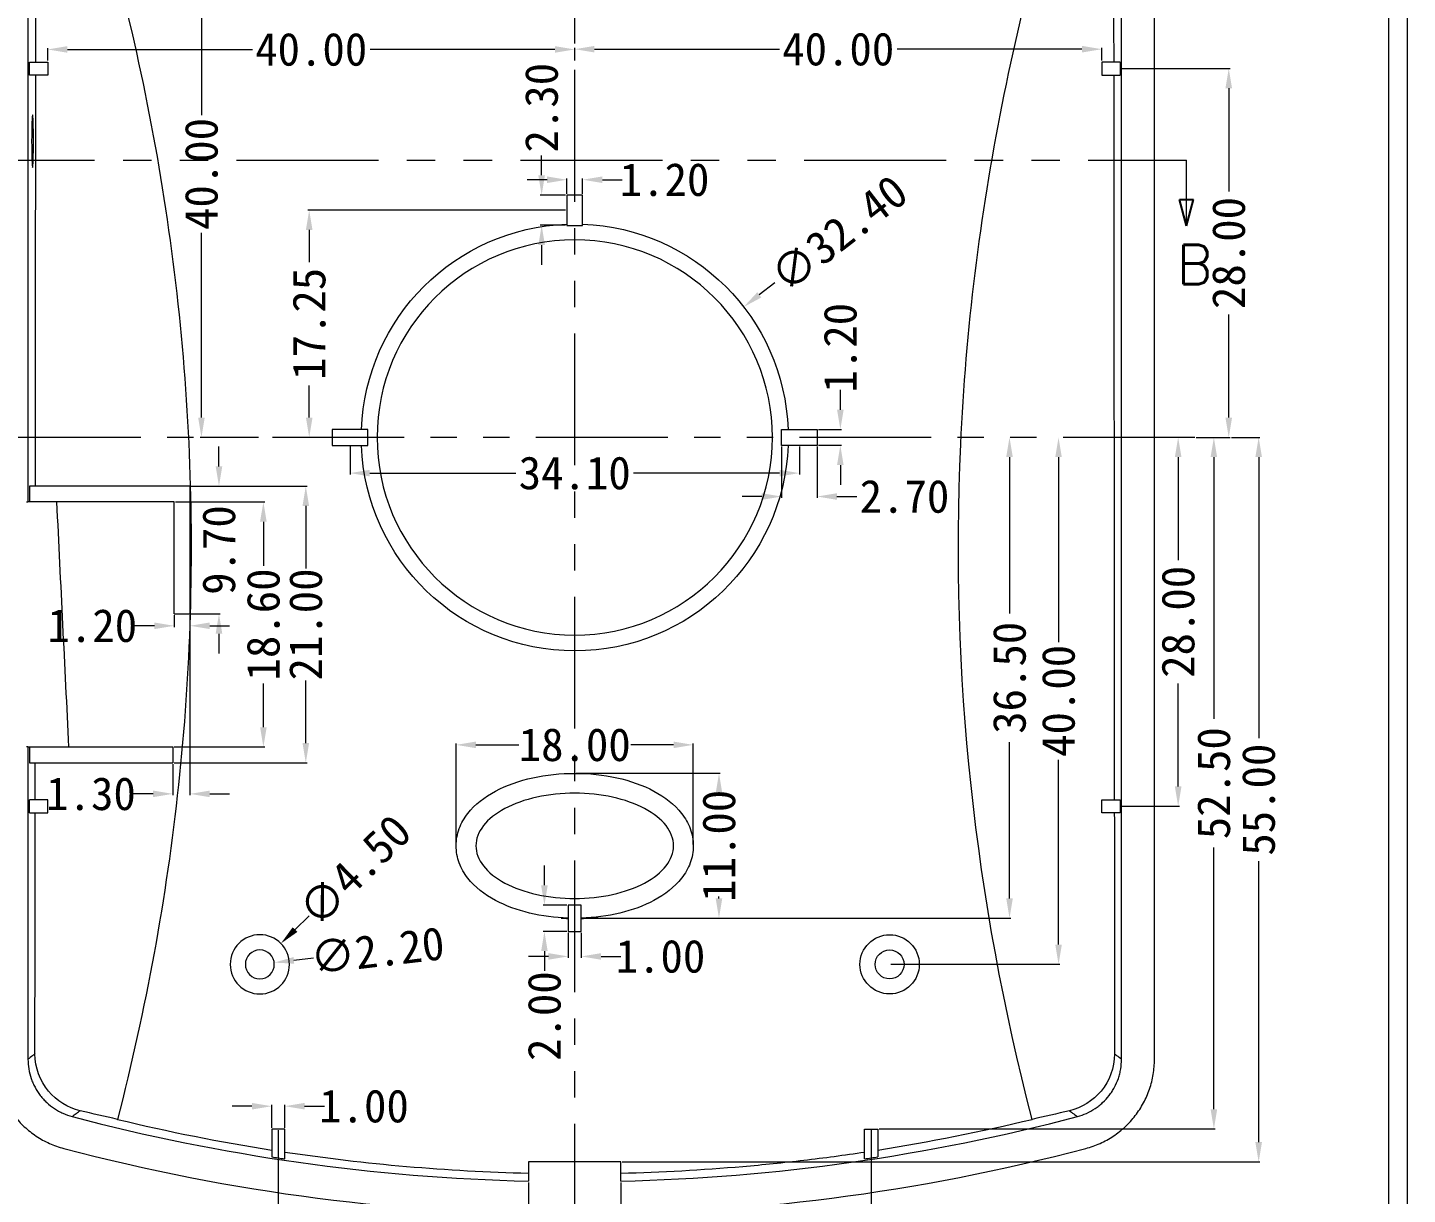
# Model space of a CAD drawing. Extents: x 25 to 585, y 188 to 465.
# Drawn here: x 216.7 to 321.4, y 233.9 to 322.5 of the extents above; entities that cross this region are included whole.
import ezdxf

# ---------------------------------------------------------------- set-up
doc = ezdxf.new("R2010")
doc.units = 0
doc.header["$MEASUREMENT"] = 0
doc.linetypes.add('PHANTOM', pattern=[2.5, 1.25, -0.25, 0.25, -0.25, 0.25, -0.25])
doc.layers.add('10', color=7, linetype='Continuous')
doc.layers.add('TOP', color=7, linetype='Continuous')
doc.styles.add('blockfont', font='simplex.shx', dxfattribs={"bigfont": 'bigfont'})
doc.dimstyles.new('1', dxfattribs={"dimtxt": 2.5, "dimasz": 1.5, "dimexe": 0.1, "dimexo": 0.1, "dimgap": 0.09, "dimtad": 0, "dimzin": 0, "dimdsep": 46, "dimtxsty": 'Standard', "dimcen": 0, "dimclrd": 4, "dimclre": 4, "dimclrt": 3, "dimadec": 1, "dimazin": 0, "dimtfac": 1, "dimtofl": 0, "dimtmove": 0, "dimatfit": 3, "dimfxl": 0.18, "dimtolj": 1, "dimtzin": 0, "dimlwd": 9, "dimlwe": 9, "dimarcsym": 0})

# ---------------------------------------------------------------- blocks, each defined once
blk = doc.blocks.new('ASSORTED_DRAFT3')
at = {"color": 13}
for p, q in [((343.1, 307.42, 343.1), (342.57, 309.42)), ((342.57, 309.42), (343.64, 309.42)), ((343.1, 307.42, 343.1), (343.64, 309.42))]:
    blk.add_line(p, q, dxfattribs=at)
blk = doc.blocks.new('*D80')
at = {"color": 4, "linetype": 'Continuous', "lineweight": 9}
for p, q in [((254.7, 234.81), (254.7, 230.33)), ((261.7, 234.81), (261.7, 230.33)), ((253.2, 230.43), (251.7, 230.43)), ((263.2, 230.43), (264.7, 230.43))]:
    blk.add_line(p, q, dxfattribs=at)
for points in [[(253.2, 230.68), (253.2, 230.18), (254.7, 230.43)], [(263.2, 230.68), (263.2, 230.18), (261.7, 230.43)]]:
    blk.add_solid(points, dxfattribs=at)
at = {"layer": 'Defpoints', "color": 0, "linetype": 'Continuous', "lineweight": 9}
for p in [(254.7, 234.91), (261.7, 234.91), (261.7, 230.43)]:
    blk.add_point(p, dxfattribs=at)
at = {"color": 3, "linetype": 'Continuous', "lineweight": 9, "insert": (258.2, 230.43), "char_height": 2.5, "attachment_point": 5}
blk.add_mtext('\\A1;7.00', dxfattribs=at)
blk = doc.blocks.new('*D81')
at = {"color": 4, "linetype": 'Continuous', "lineweight": 9}
for p, q in [((235.7, 238.77), (235.7, 227)), ((280.7, 238.77), (280.7, 227)), ((237.2, 227.1), (253.53, 227.1)), ((279.2, 227.1), (262.88, 227.1))]:
    blk.add_line(p, q, dxfattribs=at)
for points in [[(237.2, 227.35), (237.2, 226.85), (235.7, 227.1)], [(279.2, 227.35), (279.2, 226.85), (280.7, 227.1)]]:
    blk.add_solid(points, dxfattribs=at)
at = {"layer": 'Defpoints', "color": 0, "linetype": 'Continuous', "lineweight": 9}
for p in [(235.7, 238.87), (280.7, 238.87), (280.7, 227.1)]:
    blk.add_point(p, dxfattribs=at)
at = {"color": 3, "linetype": 'Continuous', "lineweight": 9, "insert": (258.2, 227.1), "char_height": 2.5, "attachment_point": 5}
blk.add_mtext('\\A1;45.00', dxfattribs=at)
blk = doc.blocks.new('*D82')
at = {"color": 4, "linetype": 'Continuous', "lineweight": 9}
for p, q in [((257.7, 253.77), (257.7, 251.87)), ((258.7, 253.77), (258.7, 251.87)), ((256.2, 251.97), (254.7, 251.97)), ((260.2, 251.97), (261.7, 251.97))]:
    blk.add_line(p, q, dxfattribs=at)
for points in [[(256.2, 252.22), (256.2, 251.72), (257.7, 251.97)], [(260.2, 252.22), (260.2, 251.72), (258.7, 251.97)]]:
    blk.add_solid(points, dxfattribs=at)
at = {"layer": 'Defpoints', "color": 0, "linetype": 'Continuous', "lineweight": 9}
for p in [(257.7, 253.87), (258.7, 253.87), (258.7, 251.97)]:
    blk.add_point(p, dxfattribs=at)
at = {"color": 3, "linetype": 'Continuous', "lineweight": 9, "insert": (264.71, 251.97), "char_height": 2.5, "attachment_point": 5}
blk.add_mtext('\\A1;1.00', dxfattribs=at)
blk = doc.blocks.new('*D83')
at = {"color": 4, "linetype": 'Continuous', "lineweight": 9}
for p, q in [((241.15, 290.67), (241.15, 288.56)), ((275.25, 290.67), (275.25, 288.56)), ((242.65, 288.66), (253.74, 288.66)), ((273.75, 288.66), (262.67, 288.66))]:
    blk.add_line(p, q, dxfattribs=at)
for points in [[(242.65, 288.91), (242.65, 288.41), (241.15, 288.66)], [(273.75, 288.91), (273.75, 288.41), (275.25, 288.66)]]:
    blk.add_solid(points, dxfattribs=at)
at = {"layer": 'Defpoints', "color": 0, "linetype": 'Continuous', "lineweight": 9}
for p in [(241.15, 290.77), (275.25, 290.77), (241.15, 288.66)]:
    blk.add_point(p, dxfattribs=at)
at = {"color": 3, "linetype": 'Continuous', "lineweight": 9, "insert": (258.2, 288.66), "char_height": 2.5, "attachment_point": 5}
blk.add_mtext('\\A1;34.10', dxfattribs=at)
blk = doc.blocks.new('*D84')
at = {"color": 4, "linetype": 'Continuous', "lineweight": 9}
for p, q in [((278.36, 293.47), (278.36, 294.97)), ((276.7, 291.97), (278.46, 291.97)), ((276.7, 290.77), (278.46, 290.77)), ((278.36, 289.27), (278.36, 287.77))]:
    blk.add_line(p, q, dxfattribs=at)
for points in [[(278.11, 293.47), (278.61, 293.47), (278.36, 291.97)], [(278.11, 289.27), (278.61, 289.27), (278.36, 290.77)]]:
    blk.add_solid(points, dxfattribs=at)
at = {"layer": 'Defpoints', "color": 0, "linetype": 'Continuous', "lineweight": 9}
for p in [(276.6, 291.97), (278.36, 291.97), (276.6, 290.77)]:
    blk.add_point(p, dxfattribs=at)
at = {"color": 3, "linetype": 'Continuous', "lineweight": 9, "insert": (278.36, 298.18), "char_height": 2.5, "attachment_point": 5, "rotation": 90}
blk.add_mtext('\\A1;1.20', dxfattribs=at)
blk = doc.blocks.new('*D85')
at = {"color": 4, "linetype": 'Continuous', "lineweight": 9}
for p, q in [((273.9, 290.67), (273.9, 286.78)), ((276.6, 290.67), (276.6, 286.78)), ((272.4, 286.88), (270.9, 286.88)), ((278.1, 286.88), (279.6, 286.88))]:
    blk.add_line(p, q, dxfattribs=at)
for points in [[(272.4, 287.13), (272.4, 286.63), (273.9, 286.88)], [(278.1, 287.13), (278.1, 286.63), (276.6, 286.88)]]:
    blk.add_solid(points, dxfattribs=at)
at = {"layer": 'Defpoints', "color": 0, "linetype": 'Continuous', "lineweight": 9}
for p in [(273.9, 290.77), (276.6, 290.77), (276.6, 286.88)]:
    blk.add_point(p, dxfattribs=at)
at = {"color": 3, "linetype": 'Continuous', "lineweight": 9, "insert": (283.23, 286.88), "char_height": 2.5, "attachment_point": 5}
blk.add_mtext('\\A1;2.70', dxfattribs=at)
blk = doc.blocks.new('*D89')
at = {"color": 4, "linetype": 'Continuous', "lineweight": 9}
for p, q in [((218.2, 319.97), (218.2, 320.92)), ((219.7, 320.82), (233.74, 320.82)), ((256.7, 320.82), (242.67, 320.82)), ((258.2, 319.97), (258.2, 320.92))]:
    blk.add_line(p, q, dxfattribs=at)
for points in [[(219.7, 321.07), (219.7, 320.57), (218.2, 320.82)], [(256.7, 321.07), (256.7, 320.57), (258.2, 320.82)]]:
    blk.add_solid(points, dxfattribs=at)
at = {"layer": 'Defpoints', "color": 0, "linetype": 'Continuous', "lineweight": 9}
for p in [(258.2, 320.82), (218.2, 319.87), (258.2, 319.87)]:
    blk.add_point(p, dxfattribs=at)
at = {"color": 3, "linetype": 'Continuous', "lineweight": 9, "insert": (238.2, 320.82), "char_height": 2.5, "attachment_point": 5}
blk.add_mtext('\\A1;40.00', dxfattribs=at)
blk = doc.blocks.new('*D90')
at = {"color": 4, "linetype": 'Continuous', "lineweight": 9}
for p, q in [((258.2, 320.07), (258.2, 320.94)), ((259.7, 320.84), (273.74, 320.84)), ((296.7, 320.84), (282.67, 320.84)), ((298.2, 319.97), (298.2, 320.94))]:
    blk.add_line(p, q, dxfattribs=at)
for points in [[(259.7, 321.09), (259.7, 320.59), (258.2, 320.84)], [(296.7, 321.09), (296.7, 320.59), (298.2, 320.84)]]:
    blk.add_solid(points, dxfattribs=at)
at = {"layer": 'Defpoints', "color": 0, "linetype": 'Continuous', "lineweight": 9}
for p in [(298.2, 320.84), (258.2, 319.97), (298.2, 319.87)]:
    blk.add_point(p, dxfattribs=at)
at = {"color": 3, "linetype": 'Continuous', "lineweight": 9, "insert": (278.2, 320.84), "char_height": 2.5, "attachment_point": 5}
blk.add_mtext('\\A1;40.00', dxfattribs=at)
blk = doc.blocks.new('*D91')
at = {"color": 4, "linetype": 'Continuous', "lineweight": 9}
for p, q in [((257.5, 308.62), (237.95, 308.62)), ((238.05, 307.12), (238.05, 304.67)), ((238.05, 292.87), (238.05, 295.32)), ((239.7, 291.37), (237.95, 291.37))]:
    blk.add_line(p, q, dxfattribs=at)
for points in [[(237.8, 307.12), (238.3, 307.12), (238.05, 308.62)], [(237.8, 292.87), (238.3, 292.87), (238.05, 291.37)]]:
    blk.add_solid(points, dxfattribs=at)
at = {"layer": 'Defpoints', "color": 0, "linetype": 'Continuous', "lineweight": 9}
for p in [(238.05, 308.62), (257.6, 308.62), (239.8, 291.37)]:
    blk.add_point(p, dxfattribs=at)
at = {"color": 3, "linetype": 'Continuous', "lineweight": 9, "insert": (238.05, 299.99), "char_height": 2.5, "attachment_point": 5, "rotation": 90}
blk.add_mtext('\\A1;17.25', dxfattribs=at)
blk = doc.blocks.new('*D92')
at = {"color": 4, "linetype": 'Continuous', "lineweight": 9}
for p, q in [((256.1, 310.93), (254.6, 310.93)), ((257.6, 309.87), (257.6, 311.03)), ((258.8, 309.87), (258.8, 311.03)), ((260.3, 310.93), (261.8, 310.93))]:
    blk.add_line(p, q, dxfattribs=at)
for points in [[(256.1, 311.18), (256.1, 310.68), (257.6, 310.93)], [(260.3, 311.18), (260.3, 310.68), (258.8, 310.93)]]:
    blk.add_solid(points, dxfattribs=at)
at = {"layer": 'Defpoints', "color": 0, "linetype": 'Continuous', "lineweight": 9}
for p in [(258.8, 310.93), (257.6, 309.77), (258.8, 309.77)]:
    blk.add_point(p, dxfattribs=at)
at = {"color": 3, "linetype": 'Continuous', "lineweight": 9, "insert": (265.02, 310.93), "char_height": 2.5, "attachment_point": 5}
blk.add_mtext('\\A1;1.20', dxfattribs=at)
blk = doc.blocks.new('*D93')
at = {"color": 4, "linetype": 'Continuous', "lineweight": 9}
for p, q in [((255.69, 311.27), (255.69, 312.77)), ((257.5, 309.77), (255.59, 309.77)), ((257.5, 307.47), (255.59, 307.47)), ((255.69, 305.97), (255.69, 304.47))]:
    blk.add_line(p, q, dxfattribs=at)
for points in [[(255.44, 311.27), (255.94, 311.27), (255.69, 309.77)], [(255.44, 305.97), (255.94, 305.97), (255.69, 307.47)]]:
    blk.add_solid(points, dxfattribs=at)
at = {"layer": 'Defpoints', "color": 0, "linetype": 'Continuous', "lineweight": 9}
for p in [(255.69, 309.77), (257.6, 309.77), (257.6, 307.47)]:
    blk.add_point(p, dxfattribs=at)
at = {"color": 3, "linetype": 'Continuous', "lineweight": 9, "insert": (255.69, 316.4), "char_height": 2.5, "attachment_point": 5, "rotation": 90}
blk.add_mtext('\\A1;2.30', dxfattribs=at)
blk = doc.blocks.new('*D94')
at = {"color": 4, "linetype": 'Continuous', "lineweight": 9}
blk.add_line((273.4, 303.1), (272.21, 302.19), dxfattribs=at)
blk.add_solid([(272.06, 302.39), (272.36, 301.99), (271.02, 301.27)], dxfattribs=at)
at = {"layer": 'Defpoints', "color": 0, "linetype": 'Continuous', "lineweight": 9}
for p in [(271.02, 301.27), (245.38, 281.47)]:
    blk.add_point(p, dxfattribs=at)
at = {"color": 3, "linetype": 'Continuous', "lineweight": 9, "insert": (278.25, 306.85), "char_height": 2.5, "attachment_point": 5, "rotation": 37.6816}
blk.add_mtext('\\A1;∅32.40', dxfattribs=at)
blk = doc.blocks.new('*D95')
at = {"color": 4, "linetype": 'Continuous', "lineweight": 9}
for p, q in [((305.16, 291.37), (303.9, 291.37)), ((304, 289.87), (304, 282.04)), ((304, 264.87), (304, 272.69)), ((299.7, 263.37), (304.1, 263.37))]:
    blk.add_line(p, q, dxfattribs=at)
for points in [[(303.75, 289.87), (304.25, 289.87), (304, 291.37)], [(303.75, 264.87), (304.25, 264.87), (304, 263.37)]]:
    blk.add_solid(points, dxfattribs=at)
at = {"layer": 'Defpoints', "color": 0, "linetype": 'Continuous', "lineweight": 9}
for p in [(305.26, 291.37), (299.6, 263.37), (304, 263.37)]:
    blk.add_point(p, dxfattribs=at)
at = {"color": 3, "linetype": 'Continuous', "lineweight": 9, "insert": (304, 277.37), "char_height": 2.5, "attachment_point": 5, "rotation": 90}
blk.add_mtext('\\A1;28.00', dxfattribs=at)
blk = doc.blocks.new('*D96')
at = {"color": 4, "linetype": 'Continuous', "lineweight": 9}
for p, q in [((291.2, 289.87), (291.2, 278)), ((291.2, 256.37), (291.2, 268.24)), ((258.8, 254.87), (291.3, 254.87))]:
    blk.add_line(p, q, dxfattribs=at)
for points in [[(290.95, 289.87), (291.45, 289.87), (291.2, 291.37)], [(290.95, 256.37), (291.45, 256.37), (291.2, 254.87)]]:
    blk.add_solid(points, dxfattribs=at)
at = {"layer": 'Defpoints', "color": 0, "linetype": 'Continuous', "lineweight": 9}
for p in [(291.2, 291.37), (258.7, 254.87), (291.2, 254.87)]:
    blk.add_point(p, dxfattribs=at)
at = {"color": 3, "linetype": 'Continuous', "lineweight": 9, "insert": (291.2, 273.12), "char_height": 2.5, "attachment_point": 5, "rotation": 90}
blk.add_mtext('\\A1;36.50', dxfattribs=at)
blk = doc.blocks.new('*D97')
at = {"color": 4, "linetype": 'Continuous', "lineweight": 9}
for p, q in [((255.9, 257.37), (255.9, 258.87)), ((257.6, 255.87), (255.8, 255.87)), ((257.6, 253.87), (255.8, 253.87)), ((255.9, 252.37), (255.9, 250.87))]:
    blk.add_line(p, q, dxfattribs=at)
for points in [[(255.65, 257.37), (256.15, 257.37), (255.9, 255.87)], [(255.65, 252.37), (256.15, 252.37), (255.9, 253.87)]]:
    blk.add_solid(points, dxfattribs=at)
at = {"layer": 'Defpoints', "color": 0, "linetype": 'Continuous', "lineweight": 9}
for p in [(255.9, 255.87), (257.7, 255.87), (257.7, 253.87)]:
    blk.add_point(p, dxfattribs=at)
at = {"color": 3, "linetype": 'Continuous', "lineweight": 9, "insert": (255.9, 247.44), "char_height": 2.5, "attachment_point": 5, "rotation": 90}
blk.add_mtext('\\A1;2.00', dxfattribs=at)
blk = doc.blocks.new('*D98')
at = {"color": 4, "linetype": 'Continuous', "lineweight": 9}
for p, q in [((249.2, 260.47), (249.2, 268.13)), ((267.2, 260.47), (267.2, 268.13)), ((250.7, 268.03), (253.95, 268.03)), ((265.7, 268.03), (262.46, 268.03))]:
    blk.add_line(p, q, dxfattribs=at)
for points in [[(250.7, 268.28), (250.7, 267.78), (249.2, 268.03)], [(265.7, 268.28), (265.7, 267.78), (267.2, 268.03)]]:
    blk.add_solid(points, dxfattribs=at)
at = {"layer": 'Defpoints', "color": 0, "linetype": 'Continuous', "lineweight": 9}
for p in [(249.2, 268.03), (249.2, 260.37), (267.2, 260.37)]:
    blk.add_point(p, dxfattribs=at)
at = {"color": 3, "linetype": 'Continuous', "lineweight": 9, "insert": (258.2, 268.03), "char_height": 2.5, "attachment_point": 5}
blk.add_mtext('\\A1;18.00', dxfattribs=at)
blk = doc.blocks.new('*D99')
at = {"color": 4, "linetype": 'Continuous', "lineweight": 9}
for p, q in [((258.3, 265.87), (269.25, 265.87)), ((269.15, 264.37), (269.15, 264.21)), ((269.15, 256.37), (269.15, 256.53)), ((258.9, 254.87), (269.25, 254.87))]:
    blk.add_line(p, q, dxfattribs=at)
for points in [[(268.9, 264.37), (269.4, 264.37), (269.15, 265.87)], [(268.9, 256.37), (269.4, 256.37), (269.15, 254.87)]]:
    blk.add_solid(points, dxfattribs=at)
at = {"layer": 'Defpoints', "color": 0, "linetype": 'Continuous', "lineweight": 9}
for p in [(258.2, 265.87), (269.15, 265.87), (258.8, 254.87)]:
    blk.add_point(p, dxfattribs=at)
at = {"color": 3, "linetype": 'Continuous', "lineweight": 9, "insert": (269.15, 260.37), "char_height": 2.5, "attachment_point": 5, "rotation": 90}
blk.add_mtext('\\A1;11.00', dxfattribs=at)
blk = doc.blocks.new('*D100')
at = {"color": 4, "linetype": 'Continuous', "lineweight": 9}
for p, q in [((299.7, 319.37), (307.94, 319.37)), ((307.84, 317.87), (307.84, 310.04)), ((307.84, 292.87), (307.84, 300.69)), ((305.36, 291.37), (307.94, 291.37))]:
    blk.add_line(p, q, dxfattribs=at)
for points in [[(307.59, 317.87), (308.09, 317.87), (307.84, 319.37)], [(307.59, 292.87), (308.09, 292.87), (307.84, 291.37)]]:
    blk.add_solid(points, dxfattribs=at)
at = {"layer": 'Defpoints', "color": 0, "linetype": 'Continuous', "lineweight": 9}
for p in [(299.6, 319.37), (307.84, 319.37), (305.26, 291.37)]:
    blk.add_point(p, dxfattribs=at)
at = {"color": 3, "linetype": 'Continuous', "lineweight": 9, "insert": (307.84, 305.37), "char_height": 2.5, "attachment_point": 5, "rotation": 90}
blk.add_mtext('\\A1;28.00', dxfattribs=at)
blk = doc.blocks.new('*D101')
at = {"color": 4, "linetype": 'Continuous', "lineweight": 9}
for p, q in [((235.1, 343.87), (211.43, 343.87)), ((211.53, 342.37), (211.53, 322.5)), ((211.53, 292.87), (211.53, 312.74)), ((211.3, 291.37), (211.63, 291.37))]:
    blk.add_line(p, q, dxfattribs=at)
for points in [[(211.28, 342.37), (211.78, 342.37), (211.53, 343.87)], [(211.28, 292.87), (211.78, 292.87), (211.53, 291.37)]]:
    blk.add_solid(points, dxfattribs=at)
at = {"layer": 'Defpoints', "color": 0, "linetype": 'Continuous', "lineweight": 9}
for p in [(211.53, 343.87), (235.2, 343.87), (211.2, 291.37)]:
    blk.add_point(p, dxfattribs=at)
at = {"color": 3, "linetype": 'Continuous', "lineweight": 9, "insert": (211.53, 317.62), "char_height": 2.5, "attachment_point": 5, "rotation": 90}
blk.add_mtext('\\A1;52.50', dxfattribs=at)
blk = doc.blocks.new('*D102')
at = {"color": 4, "linetype": 'Continuous', "lineweight": 9}
for p, q in [((234.2, 331.37), (229.77, 331.37)), ((229.87, 329.87), (229.87, 315.83)), ((229.87, 292.87), (229.87, 306.9)), ((234.2, 291.37), (229.77, 291.37))]:
    blk.add_line(p, q, dxfattribs=at)
for points in [[(229.62, 329.87), (230.12, 329.87), (229.87, 331.37)], [(229.62, 292.87), (230.12, 292.87), (229.87, 291.37)]]:
    blk.add_solid(points, dxfattribs=at)
at = {"layer": 'Defpoints', "color": 0, "linetype": 'Continuous', "lineweight": 9}
for p in [(234.3, 331.37), (229.87, 291.37), (234.3, 291.37)]:
    blk.add_point(p, dxfattribs=at)
at = {"color": 3, "linetype": 'Continuous', "lineweight": 9, "insert": (229.87, 311.37), "char_height": 2.5, "attachment_point": 5, "rotation": 90}
blk.add_mtext('\\A1;40.00', dxfattribs=at)
blk = doc.blocks.new('*D103')
at = {"color": 4, "linetype": 'Continuous', "lineweight": 9}
for p, q in [((249.1, 345.87), (208.21, 345.87)), ((208.31, 344.37), (208.31, 323.5)), ((208.31, 292.87), (208.31, 313.74)), ((211.1, 291.37), (208.21, 291.37))]:
    blk.add_line(p, q, dxfattribs=at)
for points in [[(208.06, 344.37), (208.56, 344.37), (208.31, 345.87)], [(208.06, 292.87), (208.56, 292.87), (208.31, 291.37)]]:
    blk.add_solid(points, dxfattribs=at)
at = {"layer": 'Defpoints', "color": 0, "linetype": 'Continuous', "lineweight": 9}
for p in [(249.2, 345.87), (208.31, 291.37), (211.2, 291.37)]:
    blk.add_point(p, dxfattribs=at)
at = {"color": 3, "linetype": 'Continuous', "lineweight": 9, "insert": (208.31, 318.62), "char_height": 2.5, "attachment_point": 5, "rotation": 90}
blk.add_mtext('\\A1;54.50', dxfattribs=at)
blk = doc.blocks.new('*D105')
at = {"color": 4, "linetype": 'Continuous', "lineweight": 9}
for p, q in [((294.92, 289.87), (294.92, 275.83)), ((294.92, 252.87), (294.92, 266.9)), ((282.2, 251.37), (295.02, 251.37))]:
    blk.add_line(p, q, dxfattribs=at)
for points in [[(294.67, 289.87), (295.17, 289.87), (294.92, 291.37)], [(294.67, 252.87), (295.17, 252.87), (294.92, 251.37)]]:
    blk.add_solid(points, dxfattribs=at)
at = {"layer": 'Defpoints', "color": 0, "linetype": 'Continuous', "lineweight": 9}
for p in [(294.92, 291.37), (282.1, 251.37), (294.92, 251.37)]:
    blk.add_point(p, dxfattribs=at)
at = {"color": 3, "linetype": 'Continuous', "lineweight": 9, "insert": (294.92, 271.37), "char_height": 2.5, "attachment_point": 5, "rotation": 90}
blk.add_mtext('\\A1;40.00', dxfattribs=at)
blk = doc.blocks.new('*D106')
at = {"color": 4, "linetype": 'Continuous', "lineweight": 9}
for p, q in [((305.36, 291.37), (306.81, 291.37)), ((306.71, 289.87), (306.71, 270)), ((306.71, 240.37), (306.71, 260.24)), ((281.3, 238.87), (306.81, 238.87))]:
    blk.add_line(p, q, dxfattribs=at)
for points in [[(306.46, 289.87), (306.96, 289.87), (306.71, 291.37)], [(306.46, 240.37), (306.96, 240.37), (306.71, 238.87)]]:
    blk.add_solid(points, dxfattribs=at)
at = {"layer": 'Defpoints', "color": 0, "linetype": 'Continuous', "lineweight": 9}
for p in [(305.26, 291.37), (281.2, 238.87), (306.71, 238.87)]:
    blk.add_point(p, dxfattribs=at)
at = {"color": 3, "linetype": 'Continuous', "lineweight": 9, "insert": (306.71, 265.12), "char_height": 2.5, "attachment_point": 5, "rotation": 90}
blk.add_mtext('\\A1;52.50', dxfattribs=at)
blk = doc.blocks.new('*D107')
at = {"color": 4, "linetype": 'Continuous', "lineweight": 9}
for p, q in [((308.04, 291.37), (310.21, 291.37)), ((310.11, 289.87), (310.11, 268.54)), ((310.11, 237.87), (310.11, 259.19)), ((261.8, 236.37), (310.21, 236.37))]:
    blk.add_line(p, q, dxfattribs=at)
for points in [[(309.86, 289.87), (310.36, 289.87), (310.11, 291.37)], [(309.86, 237.87), (310.36, 237.87), (310.11, 236.37)]]:
    blk.add_solid(points, dxfattribs=at)
at = {"layer": 'Defpoints', "color": 0, "linetype": 'Continuous', "lineweight": 9}
for p in [(307.94, 291.37), (310.11, 291.37), (261.7, 236.37)]:
    blk.add_point(p, dxfattribs=at)
at = {"color": 3, "linetype": 'Continuous', "lineweight": 9, "insert": (310.11, 263.87), "char_height": 2.5, "attachment_point": 5, "rotation": 90}
blk.add_mtext('\\A1;55.00', dxfattribs=at)
blk = doc.blocks.new('*D110')
at = {"color": 4, "linetype": 'Continuous', "lineweight": 9}
for p, q in [((233.7, 240.6), (232.2, 240.6)), ((235.2, 238.97), (235.2, 240.7)), ((236.2, 238.97), (236.2, 240.7)), ((237.7, 240.6), (239.2, 240.6))]:
    blk.add_line(p, q, dxfattribs=at)
for points in [[(233.7, 240.85), (233.7, 240.35), (235.2, 240.6)], [(237.7, 240.85), (237.7, 240.35), (236.2, 240.6)]]:
    blk.add_solid(points, dxfattribs=at)
at = {"layer": 'Defpoints', "color": 0, "linetype": 'Continuous', "lineweight": 9}
for p in [(236.2, 240.6), (235.2, 238.87), (236.2, 238.87)]:
    blk.add_point(p, dxfattribs=at)
at = {"color": 3, "linetype": 'Continuous', "lineweight": 9, "insert": (242.21, 240.6), "char_height": 2.5, "attachment_point": 5}
blk.add_mtext('\\A1;1.00', dxfattribs=at)
blk = doc.blocks.new('*D111')
at = {"color": 4, "linetype": 'Continuous', "lineweight": 9}
for p, q in [((229.1, 287.67), (237.89, 287.67)), ((237.79, 286.17), (237.79, 281.42)), ((237.79, 268.17), (237.79, 272.91)), ((227.8, 266.67), (237.89, 266.67))]:
    blk.add_line(p, q, dxfattribs=at)
for points in [[(237.54, 286.17), (238.04, 286.17), (237.79, 287.67)], [(237.54, 268.17), (238.04, 268.17), (237.79, 266.67)]]:
    blk.add_solid(points, dxfattribs=at)
at = {"layer": 'Defpoints', "color": 0, "linetype": 'Continuous', "lineweight": 9}
for p in [(229, 287.67), (227.7, 266.67), (237.79, 266.67)]:
    blk.add_point(p, dxfattribs=at)
at = {"color": 3, "linetype": 'Continuous', "lineweight": 9, "insert": (237.79, 277.17), "char_height": 2.5, "attachment_point": 5, "rotation": 90}
blk.add_mtext('\\A1;21.00', dxfattribs=at)
blk = doc.blocks.new('*D112')
at = {"color": 4, "linetype": 'Continuous', "lineweight": 9}
for p, q in [((227.9, 286.47), (234.67, 286.47)), ((234.57, 284.97), (234.57, 281.63)), ((234.57, 269.37), (234.57, 272.7)), ((227.8, 267.87), (234.67, 267.87))]:
    blk.add_line(p, q, dxfattribs=at)
for points in [[(234.32, 284.97), (234.82, 284.97), (234.57, 286.47)], [(234.32, 269.37), (234.82, 269.37), (234.57, 267.87)]]:
    blk.add_solid(points, dxfattribs=at)
at = {"layer": 'Defpoints', "color": 0, "linetype": 'Continuous', "lineweight": 9}
for p in [(227.8, 286.47), (227.7, 267.87), (234.57, 267.87)]:
    blk.add_point(p, dxfattribs=at)
at = {"color": 3, "linetype": 'Continuous', "lineweight": 9, "insert": (234.57, 277.17), "char_height": 2.5, "attachment_point": 5, "rotation": 90}
blk.add_mtext('\\A1;18.60', dxfattribs=at)
blk = doc.blocks.new('*D113')
at = {"color": 4, "linetype": 'Continuous', "lineweight": 9}
for p, q in [((231.2, 289.17), (231.2, 290.67)), ((229.1, 287.67), (231.3, 287.67)), ((229.1, 277.97), (231.3, 277.97)), ((231.2, 276.47), (231.2, 274.97))]:
    blk.add_line(p, q, dxfattribs=at)
for points in [[(230.95, 289.17), (231.45, 289.17), (231.2, 287.67)], [(230.95, 276.47), (231.45, 276.47), (231.2, 277.97)]]:
    blk.add_solid(points, dxfattribs=at)
at = {"layer": 'Defpoints', "color": 0, "linetype": 'Continuous', "lineweight": 9}
for p in [(229, 287.67), (229, 277.97), (231.2, 277.97)]:
    blk.add_point(p, dxfattribs=at)
at = {"color": 3, "linetype": 'Continuous', "lineweight": 9, "insert": (231.2, 282.82), "char_height": 2.5, "attachment_point": 5, "rotation": 90}
blk.add_mtext('\\A1;9.70', dxfattribs=at)
blk = doc.blocks.new('*D114')
at = {"color": 4, "linetype": 'Continuous', "lineweight": 9}
for p, q in [((229, 277.87), (229, 264.21)), ((227.7, 266.57), (227.7, 264.21)), ((226.2, 264.31), (224.7, 264.31)), ((230.5, 264.31), (232, 264.31))]:
    blk.add_line(p, q, dxfattribs=at)
for points in [[(226.2, 264.56), (226.2, 264.06), (227.7, 264.31)], [(230.5, 264.56), (230.5, 264.06), (229, 264.31)]]:
    blk.add_solid(points, dxfattribs=at)
at = {"layer": 'Defpoints', "color": 0, "linetype": 'Continuous', "lineweight": 9}
for p in [(229, 277.97), (227.7, 266.67), (227.7, 264.31)]:
    blk.add_point(p, dxfattribs=at)
at = {"color": 3, "linetype": 'Continuous', "lineweight": 9, "insert": (221.49, 264.31), "char_height": 2.5, "attachment_point": 5}
blk.add_mtext('\\A1;1.30', dxfattribs=at)
blk = doc.blocks.new('*D115')
at = {"color": 4, "linetype": 'Continuous', "lineweight": 9}
for p, q in [((227.8, 277.87), (227.8, 276.97)), ((229, 277.87), (229, 276.97)), ((226.3, 277.07), (224.8, 277.07)), ((230.5, 277.07), (232, 277.07))]:
    blk.add_line(p, q, dxfattribs=at)
for points in [[(226.3, 277.32), (226.3, 276.82), (227.8, 277.07)], [(230.5, 277.32), (230.5, 276.82), (229, 277.07)]]:
    blk.add_solid(points, dxfattribs=at)
at = {"layer": 'Defpoints', "color": 0, "linetype": 'Continuous', "lineweight": 9}
for p in [(227.8, 277.97), (229, 277.97), (227.8, 277.07)]:
    blk.add_point(p, dxfattribs=at)
at = {"color": 3, "linetype": 'Continuous', "lineweight": 9, "insert": (221.59, 277.07), "char_height": 2.5, "attachment_point": 5}
blk.add_mtext('\\A1;1.20', dxfattribs=at)
blk = doc.blocks.new('*D116')
at = {"color": 4, "linetype": 'Continuous', "lineweight": 9}
blk.add_line((238.04, 255.06), (236.97, 254), dxfattribs=at)
blk.add_solid([(236.79, 254.18), (237.15, 253.83), (235.9, 252.95)], dxfattribs=at)
at = {"layer": 'Defpoints', "color": 0, "linetype": 'Continuous', "lineweight": 9}
for p in [(235.9, 252.95), (232.7, 249.79)]:
    blk.add_point(p, dxfattribs=at)
at = {"color": 3, "linetype": 'Continuous', "lineweight": 9, "insert": (241.51, 258.49), "char_height": 2.5, "attachment_point": 5, "rotation": 44.6548}
blk.add_mtext('\\A1;∅4.50', dxfattribs=at)
blk = doc.blocks.new('*D117')
at = {"color": 4, "linetype": 'Continuous', "lineweight": 9}
blk.add_line((238.37, 251.84), (236.88, 251.67), dxfattribs=at)
blk.add_solid([(236.86, 251.92), (236.91, 251.42), (235.39, 251.5)], dxfattribs=at)
at = {"layer": 'Defpoints', "color": 0, "linetype": 'Continuous', "lineweight": 9}
for p in [(235.39, 251.5), (233.21, 251.24)]:
    blk.add_point(p, dxfattribs=at)
at = {"color": 3, "linetype": 'Continuous', "lineweight": 9, "insert": (243.22, 252.41), "char_height": 2.5, "attachment_point": 5, "rotation": 6.6338}
blk.add_mtext('\\A1;∅2.20', dxfattribs=at)

msp = doc.modelspace()

# ---------------------------------------------------------------- linework, layer by layer
at = {"color": 7, "linetype": 'Continuous', "lineweight": 9}
for p, q in [((321.398, 188.106), (321.398, 397.403)), ((319.989, 189.515), (319.989, 395.994))]:
    msp.add_line(p, q, dxfattribs=at)
at = {"layer": '10', "color": 1, "linetype": 'PHANTOM', "lineweight": 9, "ltscale": 8}
for p, q in [((258.202, 229.262), (258.202, 353.372)), ((305.26, 291.368), (211.199, 291.368))]:
    msp.add_line(p, q, dxfattribs=at)
at = {"layer": '10', "color": 7, "linetype": 'Continuous', "lineweight": 9}
for p, q in [((216.704, 338.575), (216.704, 286.468)), ((299.701, 244.161), (299.701, 338.575)), ((302.202, 244.159), (302.202, 338.577)), ((216.809, 318.868), (216.809, 319.868)), ((216.809, 319.868), (218.202, 319.868)), ((218.202, 319.868), (218.202, 318.868)), ((298.202, 319.868), (298.202, 318.868)), ((299.596, 319.868), (298.202, 319.868)), ((299.596, 319.868), (299.596, 318.868)), ((218.202, 318.868), (216.809, 318.868)), ((298.202, 318.868), (299.596, 318.868)), ((257.602, 309.768), (257.602, 307.468)), ((258.802, 309.768), (257.602, 309.768)), ((258.802, 307.468), (258.802, 309.768)), ((257.602, 307.468), (258.802, 307.468)), ((242.502, 291.968), (239.802, 291.968)), ((239.802, 291.968), (239.802, 290.768)), ((242.502, 290.768), (242.502, 291.968)), ((273.902, 291.968), (276.602, 291.968)), ((273.902, 290.768), (273.902, 291.968)), ((276.602, 291.968), (276.602, 290.768)), ((239.802, 290.768), (242.502, 290.768)), ((276.602, 290.768), (273.902, 290.768)), ((216.809, 287.668), (216.809, 286.468)), ((229.002, 287.668), (216.809, 287.668)), ((229.002, 277.968), (229.002, 287.668)), ((216.602, 286.468), (216.704, 286.468)), ((216.809, 286.468), (216.704, 286.468)), ((227.802, 286.468), (216.809, 286.468)), ((227.802, 277.968), (227.802, 286.468)), ((227.802, 277.968), (229.002, 277.968)), ((216.704, 267.868), (216.602, 267.868)), ((216.704, 267.868), (216.704, 244.161)), ((216.704, 267.868), (216.809, 267.868)), ((216.809, 267.868), (216.809, 266.668)), ((216.809, 267.868), (227.702, 267.868)), ((227.702, 267.868), (227.702, 266.668)), ((216.809, 266.668), (227.702, 266.668)), ((216.809, 262.868), (216.809, 263.868)), ((218.202, 263.868), (216.809, 263.868)), ((216.809, 262.868), (218.202, 262.868)), ((218.202, 262.868), (218.202, 263.868)), ((298.202, 262.868), (298.202, 263.868)), ((298.202, 263.868), (299.596, 263.868)), ((299.596, 262.868), (298.202, 262.868)), ((299.596, 263.868), (299.596, 262.868)), ((258.702, 255.868), (257.702, 255.868)), ((257.702, 255.868), (257.702, 253.868)), ((258.702, 253.868), (258.702, 255.868)), ((257.702, 253.868), (258.702, 253.868)), ((236.202, 238.868), (235.202, 238.868)), ((235.202, 238.868), (235.202, 236.753)), ((236.202, 236.601), (236.202, 238.868)), ((280.202, 238.868), (281.202, 238.868)), ((280.202, 236.601), (280.202, 238.868)), ((281.202, 238.868), (281.202, 236.753)), ((254.702, 236.368), (254.702, 234.91)), ((261.702, 236.368), (254.702, 236.368)), ((261.702, 234.91), (261.702, 236.368))]:
    msp.add_line(p, q, dxfattribs=at)
at = {"layer": '10', "color": 1, "linetype": 'PHANTOM', "lineweight": 9, "ltscale": 8.617742}
msp.add_line((210.992, 312.424), (304.624, 312.424), dxfattribs=at)
at = {"layer": '10', "color": 1, "linetype": 'Continuous', "lineweight": 9}
msp.add_line((304.624, 307.424), (304.624, 312.424), dxfattribs=at)
at = {"layer": '10', "color": 7, "linetype": 'Continuous', "lineweight": 9, "extrusion": (0, 0, -1)}
for centre, radius in [((-258.202, 291.368), 15), ((-234.302, 251.368), 2.25), ((-234.302, 251.368), 1.1)]:
    msp.add_circle(centre, radius, dxfattribs=at)
at = {"layer": '10', "color": 7, "linetype": 'Continuous', "lineweight": 9}
for radius in [2.25, 1.1]:
    msp.add_circle((282.102, 251.368), radius, dxfattribs=at)
at = {"layer": '10', "color": 7, "linetype": 'Continuous', "lineweight": 9, "extrusion": (0, 0, -1)}
for start, end in [(2.12255, 87.87745), (92.12255, 177.87745), (182.12255, 357.87745)]:
    msp.add_arc((-258.202, 291.368), 16.2, start, end, dxfattribs=at)
at = {"layer": '10', "color": 7, "linetype": 'Continuous', "lineweight": 9}
for radius, start, end in [(149.672, 255.23385, 268.66004), (149.672, 271.33996, 284.76615), (152.173, 255.23293, 284.76707), (149.567, 261.1541, 261.54159), (149.567, 278.45841, 278.8459)]:
    msp.add_arc((258.202, 384.541), radius, start, end, dxfattribs=at)
at = {"layer": '10', "color": 7, "linetype": 'Continuous', "lineweight": 9, "extrusion": (0, 0, -1)}
msp.add_ellipse((217.053, 313.868), major_axis=(0, 2), ratio=0.0349208, start_param=1.5707963, end_param=7.8539816, dxfattribs=at)
at = {"layer": '10', "color": 7, "linetype": 'Continuous', "lineweight": 9}
for points, knots in [([(218.96, 341.533), (220.416, 337.456), (221.678, 333.338), (223.94, 325.043), (224.924, 320.863), (227.428, 308.222), (228.497, 299.662), (229.106, 286.601), (229.141, 282.229), (228.879, 273.572), (228.583, 269.268), (227.214, 256.43), (225.66, 247.969), (223.493, 239.6)], [0, 0, 0, 0, 0.125, 0.125, 0.25, 0.25, 0.5, 0.5, 0.625, 0.625, 0.75, 0.75, 1, 1, 1, 1]), ([(292.912, 239.6), (288.577, 256.334), (286.696, 273.398), (287.695, 295.178), (288.064, 299.53), (289.118, 308.128), (289.803, 312.389), (291.475, 320.838), (292.461, 325.026), (294.725, 333.334), (295.988, 337.455), (297.444, 341.533)], [0, 0, 0, 0, 0.5, 0.5, 0.625, 0.625, 0.75, 0.75, 0.875, 0.875, 1, 1, 1, 1]), ([(217.298, 319.868), (217.301, 322.907), (217.303, 325.947), (217.307, 330.506), (217.308, 332.025), (217.311, 335.065), (217.312, 336.584), (217.314, 338.104)], [0, 0, 0, 0, 0.5, 0.5, 0.75, 0.75, 1, 1, 1, 1]), ([(299.091, 338.104), (299.092, 336.584), (299.094, 335.065), (299.096, 332.025), (299.097, 330.506), (299.101, 325.947), (299.104, 322.907), (299.106, 319.868)], [0, 0, 0, 0, 0.25, 0.25, 0.5, 0.5, 1, 1, 1, 1]), ([(299.107, 318.868), (299.115, 309.701), (299.123, 300.535), (299.139, 282.201), (299.146, 273.035), (299.154, 263.868)], [0, 0, 0, 0, 0.5, 0.5, 1, 1, 1, 1]), ([(257.702, 254.876), (255.701, 254.94), (253.741, 255.391), (251.355, 256.663), (250.629, 257.221), (249.818, 258.265), (249.595, 258.649), (249.286, 259.478), (249.202, 259.922), (249.202, 260.368), (249.202, 260.814), (249.286, 261.258), (249.595, 262.087), (249.818, 262.471), (250.629, 263.515), (251.355, 264.073), (253.869, 265.414), (256.029, 265.868), (260.375, 265.868), (262.535, 265.414), (265.05, 264.073), (265.775, 263.515), (266.586, 262.471), (266.809, 262.087), (267.118, 261.258), (267.202, 260.814), (267.202, 259.922), (267.118, 259.478), (266.809, 258.649), (266.586, 258.265), (265.775, 257.221), (265.05, 256.663), (262.664, 255.391), (260.704, 254.94), (258.702, 254.876)], [0, 0, 0, 0, 0.1176621, 0.1176621, 0.1813851, 0.1813851, 0.2132466, 0.2132466, 0.2451081, 0.2451081, 0.2451081, 0.2769696, 0.2769696, 0.3088311, 0.3088311, 0.372554, 0.372554, 0.5, 0.5, 0.627446, 0.627446, 0.6911689, 0.6911689, 0.7230304, 0.7230304, 0.7548919, 0.7548919, 0.7867534, 0.7867534, 0.8186149, 0.8186149, 0.8823379, 0.8823379, 1, 1, 1, 1]), ([(265.702, 260.368), (265.702, 259.844), (265.507, 259.321), (264.756, 258.354), (264.2, 257.91), (262.117, 256.799), (260.166, 256.368), (256.239, 256.368), (254.287, 256.799), (252.205, 257.91), (251.649, 258.354), (250.897, 259.321), (250.702, 259.844), (250.702, 260.368), (250.702, 260.892), (250.897, 261.415), (251.649, 262.382), (252.205, 262.826), (254.287, 263.937), (256.239, 264.368), (260.166, 264.368), (262.117, 263.937), (264.2, 262.826), (264.756, 262.382), (265.507, 261.415), (265.702, 260.892), (265.702, 260.368)], [0, 0, 0, 0, 0.0625, 0.0625, 0.125, 0.125, 0.25, 0.25, 0.375, 0.375, 0.4375, 0.4375, 0.5, 0.5, 0.5, 0.5625, 0.5625, 0.625, 0.625, 0.75, 0.75, 0.875, 0.875, 0.9375, 0.9375, 1, 1, 1, 1]), ([(214.202, 244.159), (214.202, 243.773), (214.234, 243.392), (214.358, 242.641), (214.451, 242.27), (214.637, 241.722), (214.707, 241.543), (214.859, 241.192), (214.943, 241.02), (215.213, 240.517), (215.42, 240.196), (215.772, 239.739), (215.896, 239.591), (216.154, 239.307), (216.288, 239.172), (216.706, 238.782), (217.005, 238.546), (217.485, 238.226), (217.651, 238.126), (217.987, 237.941), (218.158, 237.855), (218.681, 237.621), (219.041, 237.493), (219.415, 237.394)], [0, 0, 0, 0, 0.125, 0.125, 0.25, 0.25, 0.3125, 0.3125, 0.375, 0.375, 0.5, 0.5, 0.5625, 0.5625, 0.625, 0.625, 0.75, 0.75, 0.8125, 0.8125, 0.875, 0.875, 1, 1, 1, 1]), ([(217.234, 244.57), (217.175, 244.525), (217.115, 244.479), (217.056, 244.433), (216.939, 244.342), (216.821, 244.252), (216.704, 244.161)], [0, 0, 0, 0, 0.3356778, 0.3356778, 0.3356778, 1, 1, 1, 1]), ([(216.704, 244.161), (216.704, 243.913), (216.724, 243.668), (216.804, 243.185), (216.864, 242.947), (216.983, 242.595), (217.028, 242.479), (217.126, 242.254), (217.18, 242.144), (217.353, 241.82), (217.486, 241.614), (217.713, 241.32), (217.793, 241.224), (217.958, 241.042), (218.045, 240.955), (218.313, 240.705), (218.506, 240.553), (218.814, 240.347), (218.921, 240.283), (219.137, 240.164), (219.247, 240.109), (219.583, 239.958), (219.815, 239.876), (220.055, 239.813)], [0, 0, 0, 0, 0.125, 0.125, 0.25, 0.25, 0.3125, 0.3125, 0.375, 0.375, 0.5, 0.5, 0.5625, 0.5625, 0.625, 0.625, 0.75, 0.75, 0.8125, 0.8125, 0.875, 0.875, 1, 1, 1, 1]), ([(220.653, 240.26), (219.737, 240.483), (218.885, 240.99), (217.621, 242.508), (217.233, 243.525), (217.234, 244.57)], [0, 0, 0, 0, 0.5, 0.5, 1, 1, 1, 1]), ([(299.171, 244.57), (299.172, 243.528), (298.787, 242.515), (297.523, 240.992), (296.666, 240.482), (295.751, 240.26)], [0, 0, 0, 0, 0.5, 0.5, 1, 1, 1, 1]), ([(296.35, 239.813), (296.59, 239.876), (296.821, 239.958), (297.268, 240.158), (297.483, 240.277), (297.793, 240.482), (297.893, 240.555), (298.086, 240.707), (298.179, 240.787), (298.448, 241.037), (298.614, 241.219), (298.84, 241.513), (298.912, 241.614), (299.046, 241.821), (299.108, 241.926), (299.282, 242.25), (299.38, 242.475), (299.5, 242.826), (299.535, 242.945), (299.595, 243.184), (299.62, 243.304), (299.68, 243.668), (299.701, 243.913), (299.701, 244.161)], [0, 0, 0, 0, 0.125, 0.125, 0.25, 0.25, 0.3125, 0.3125, 0.375, 0.375, 0.5, 0.5, 0.5625, 0.5625, 0.625, 0.625, 0.75, 0.75, 0.8125, 0.8125, 0.875, 0.875, 1, 1, 1, 1]), ([(296.99, 237.394), (297.363, 237.493), (297.723, 237.62), (298.418, 237.932), (298.753, 238.116), (299.235, 238.436), (299.391, 238.549), (299.691, 238.786), (299.836, 238.91), (300.254, 239.299), (300.511, 239.581), (300.864, 240.039), (300.975, 240.197), (301.183, 240.518), (301.28, 240.682), (301.551, 241.186), (301.703, 241.535), (301.889, 242.081), (301.944, 242.267), (302.038, 242.639), (302.077, 242.826), (302.171, 243.391), (302.202, 243.773), (302.202, 244.159)], [0, 0, 0, 0, 0.125, 0.125, 0.25, 0.25, 0.3125, 0.3125, 0.375, 0.375, 0.5, 0.5, 0.5625, 0.5625, 0.625, 0.625, 0.75, 0.75, 0.8125, 0.8125, 0.875, 0.875, 1, 1, 1, 1]), ([(299.701, 244.161), (299.583, 244.252), (299.466, 244.342), (299.349, 244.433), (299.289, 244.479), (299.23, 244.525), (299.171, 244.57)], [0, 0, 0, 0, 0.6643222, 0.6643222, 0.6643222, 1, 1, 1, 1]), ([(220.055, 239.813), (220.162, 239.893), (220.269, 239.973), (220.376, 240.053), (220.389, 240.063), (220.402, 240.072), (220.415, 240.082), (220.495, 240.141), (220.574, 240.201), (220.653, 240.26)], [0, 0, 0, 0, 0.5367878, 0.5367878, 0.5367878, 0.6020979, 0.6020979, 0.6020979, 1, 1, 1, 1]), ([(295.751, 240.26), (295.858, 240.18), (295.965, 240.1), (296.073, 240.02), (296.165, 239.951), (296.257, 239.882), (296.35, 239.813)], [0, 0, 0, 0, 0.5367878, 0.5367878, 0.5367878, 1, 1, 1, 1]), ([(236.202, 237.122), (239.272, 236.661), (242.348, 236.298), (248.515, 235.764), (251.605, 235.594), (254.702, 235.521)], [0, 0, 0, 0, 0.5, 0.5, 1, 1, 1, 1]), ([(261.702, 235.521), (264.78, 235.594), (267.864, 235.763), (271.728, 236.096), (272.502, 236.169), (274.047, 236.327), (274.819, 236.412), (277.132, 236.685), (278.669, 236.891), (280.202, 237.122)], [0, 0, 0, 0, 0.5, 0.5, 0.625, 0.625, 0.75, 0.75, 1, 1, 1, 1])]:
    msp.add_open_spline(points, degree=3, knots=knots, dxfattribs=at)
for points in [[(217.271, 287.668), (217.279, 298.068), (217.288, 308.468), (217.297, 318.868)], [(219.812, 267.868), (219.508, 274.068), (219.204, 280.268), (218.9, 286.468)], [(217.25, 263.868), (217.251, 264.801), (217.252, 265.735), (217.253, 266.668)], [(217.234, 244.57), (217.239, 250.67), (217.244, 256.769), (217.25, 262.868)], [(299.155, 262.868), (299.16, 256.769), (299.165, 250.67), (299.171, 244.57)], [(257.167, 254.878), (257.345, 254.867), (257.524, 254.858), (257.702, 254.852)], [(258.702, 254.852), (259.124, 254.866), (259.544, 254.896), (259.96, 254.943)], [(223.493, 239.6), (222.544, 239.811), (221.598, 240.031), (220.653, 240.26)], [(295.751, 240.26), (294.807, 240.031), (293.86, 239.811), (292.912, 239.6)], [(223.493, 239.6), (227.384, 238.663), (231.288, 237.89), (235.202, 237.275)], [(281.202, 237.275), (285.133, 237.892), (289.036, 238.667), (292.912, 239.6)]]:
    msp.add_open_spline(points, degree=3, dxfattribs=at)

# ---------------------------------------------------------------- block references
at = {"layer": 'TOP', "color": 1, "linetype": 'Continuous', "lineweight": 9}
msp.add_blockref('ASSORTED_DRAFT3', (-38.48, 0), dxfattribs=at)

# ---------------------------------------------------------------- texts
at = {"layer": 'TOP', "color": 1, "linetype": 'Continuous', "lineweight": 9, "insert": (303.889, 302.993), "char_height": 3, "attachment_point": 7, "style": 'blockfont'}
msp.add_mtext('\\W01.000;B', dxfattribs=at)

# ---------------------------------------------------------------- dimensions: what is measured, and where the dimension line sits
at = {"linetype": 'Continuous', "lineweight": 9}
for base, p1, p2, picture, middle in [((208.31, 291.368), (249.202, 345.868), (211.199, 291.368), '*D103', (208.31, 318.618)), ((211.53, 343.868), (211.199, 291.368), (235.202, 343.868), '*D101', (211.53, 317.618)), ((229.872, 291.368), (234.302, 331.368), (234.302, 291.368), '*D102', (229.872, 311.368)), ((255.691, 309.768), (257.602, 307.468), (257.602, 309.768), '*D93', (255.691, 316.4)), ((307.837, 319.368), (305.26, 291.368), (299.596, 319.368), '*D100', (307.837, 305.368)), ((238.047, 308.618), (239.802, 291.368), (257.602, 308.618), '*D91', (238.047, 299.993)), ((278.359, 291.968), (276.602, 290.768), (276.602, 291.968), '*D84', (278.359, 298.183)), ((310.111, 291.368), (261.702, 236.368), (307.937, 291.368), '*D107', (310.111, 263.868)), ((306.707, 238.868), (305.26, 291.368), (281.202, 238.868), '*D106', (306.707, 265.118)), ((304.004, 263.368), (305.26, 291.368), (299.596, 263.368), '*D95', (304.004, 277.368)), ((231.201, 277.968), (229.002, 287.668), (229.002, 277.968), '*D113', (231.201, 282.818)), ((269.147, 265.868), (258.802, 254.868), (258.202, 265.868), '*D99', (269.147, 260.368))]:
    dim = msp.add_linear_dim(base=base, p1=p1, p2=p2, angle=90, dimstyle='1', dxfattribs=at)
    dim.commit()
    dim.dimension.update_dxf_attribs({"geometry": picture, "text_midpoint": middle})
for base, p1, p2, picture, middle in [((258.202, 320.824), (218.202, 319.868), (258.202, 319.868), '*D89', (238.202, 320.824)), ((298.202, 320.838), (258.202, 319.968), (298.202, 319.868), '*D90', (278.202, 320.838)), ((258.802, 310.926), (257.602, 309.768), (258.802, 309.768), '*D92', (265.017, 310.926)), ((241.152, 288.657), (275.252, 290.768), (241.152, 290.768), '*D83', (258.202, 288.657)), ((276.602, 286.884), (273.902, 290.768), (276.602, 290.768), '*D85', (283.234, 286.884)), ((227.802, 277.071), (229.002, 277.968), (227.802, 277.968), '*D115', (221.587, 277.071)), ((227.702, 264.306), (229.002, 277.968), (227.702, 266.668), '*D114', (221.487, 264.306)), ((249.202, 268.035), (267.202, 260.368), (249.202, 260.368), '*D98', (258.202, 268.035)), ((258.702, 251.969), (257.702, 253.868), (258.702, 253.868), '*D82', (264.709, 251.969)), ((236.202, 240.596), (235.202, 238.868), (236.202, 238.868), '*D110', (242.209, 240.596)), ((280.702, 227.097), (235.702, 238.868), (280.702, 238.868), '*D81', (258.202, 227.097)), ((261.702, 230.435), (254.702, 234.91), (261.702, 234.91), '*D80', (258.202, 230.435))]:
    dim = msp.add_linear_dim(base=base, p1=p1, p2=p2, dimstyle='1', dxfattribs=at)
    dim.commit()
    dim.dimension.update_dxf_attribs({"geometry": picture, "text_midpoint": middle})
for p1, p2, picture, middle in [((245.381, 281.465), (271.023, 301.271), '*D94', (278.25, 306.853)), ((232.702, 249.787), (235.903, 252.949), '*D116', (241.509, 258.489)), ((233.21, 251.241), (235.395, 251.495), '*D117', (243.224, 252.406))]:
    dim = msp.add_diameter_dim_2p(p1=p1, p2=p2, dimstyle='1', dxfattribs=at)
    dim.commit()
    dim.dimension.update_dxf_attribs({"geometry": picture, "text_midpoint": middle})
for base, p1, p2, picture, middle in [((291.196, 254.868), (291.196, 291.368), (258.702, 254.868), '*D96', (291.196, 273.118)), ((294.916, 251.368), (294.916, 291.368), (282.102, 251.368), '*D105', (294.916, 271.368)), ((237.794, 266.668), (229.002, 287.668), (227.702, 266.668), '*D111', (237.794, 277.168)), ((234.565, 267.868), (227.802, 286.468), (227.702, 267.868), '*D112', (234.565, 277.168)), ((255.9, 255.868), (257.702, 253.868), (257.702, 255.868), '*D97', (255.9, 247.445))]:
    dim = msp.add_linear_dim(base=base, p1=p1, p2=p2, angle=90, dimstyle='1', dxfattribs=at)
    dim.commit()
    dim.dimension.update_dxf_attribs({"geometry": picture, "text_midpoint": middle, "dimtype": 160})

doc.saveas('drawing.dxf')
